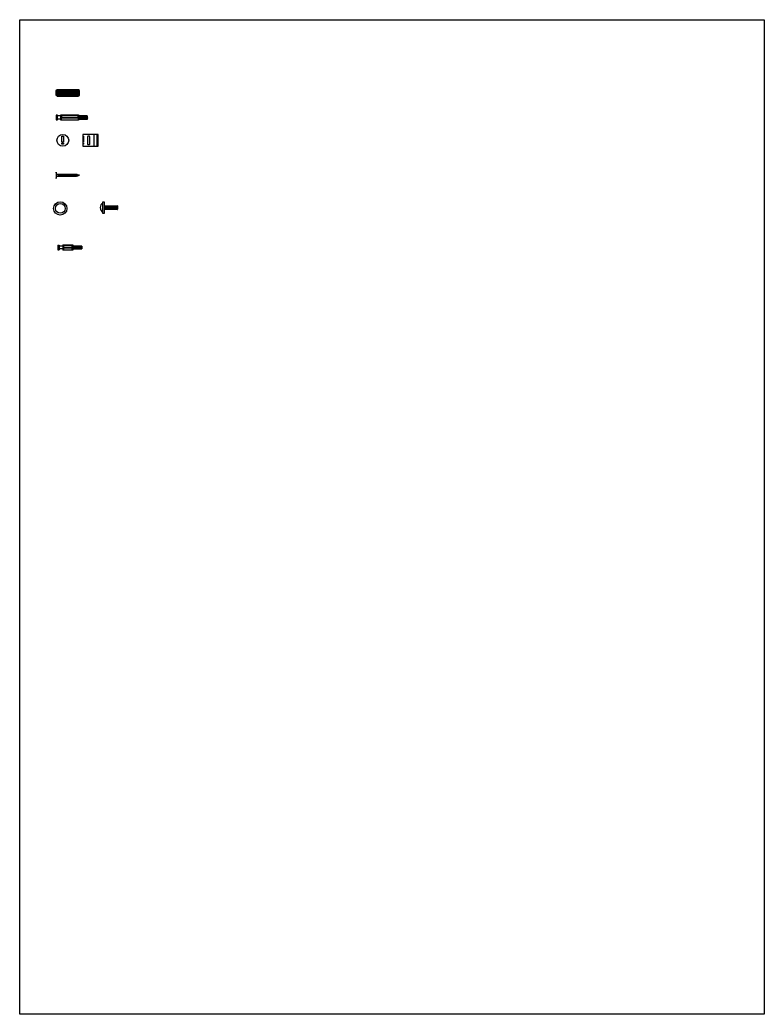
# Model space of a CAD drawing. Header units: millimetres. Extents: x -1085 to 10527, y 119 to 3003.
# Drawn here: x 2993.8 to 3088.3, y 1624.3 to 1750.6 of the extents above; entities that cross this region are included whole.
import ezdxf

# ---------------------------------------------------------------- set-up
doc = ezdxf.new("R2010")
doc.units = ezdxf.units.MM
doc.layers.add('Viti', color=253, linetype='Continuous')

# ---------------------------------------------------------------- blocks, each defined once
blk = doc.blocks.new('viti')
at = {"layer": 'Viti'}
for p, q in [((-2.2, -0.15), (-2.6, -0.15)), ((-2.2, -0.55), (-2.6, -0.55)), ((-2.2, -0.17), (-2.2, -0.53)), ((-2.1, -0.05), (0, -0.05)), ((-2.1, -0.65), (0, -0.65)), ((0.2, -0.16), (0.32, -0.56)), ((0.35, -0.16), (0.47, -0.56)), ((0.5, -0.16), (0.62, -0.56)), ((0.65, -0.16), (0.77, -0.56)), ((0.8, -0.16), (0.92, -0.56)), ((0.95, -0.16), (1.07, -0.56))]:
    blk.add_line(p, q, dxfattribs=at)
for points in [[(-2.2, 0), (0.05, 0), (0.05, -0.7), (-2.2, -0.7)], [(-2.8, -0.65), (-2.6, -0.65), (-2.6, -0.05), (-2.8, -0.05)]]:
    blk.add_lwpolyline(points, close=True, dxfattribs=at)
for points in [[(-2.1, 0), (-2.1, -0.3), (0, -0.3), (0, 0)], [(-2.1, -0.7), (-2.1, -0.4), (0, -0.4), (0, -0.7)]]:
    blk.add_lwpolyline(points, dxfattribs=at)
blk.add_lwpolyline([(0.05, -0.56), (1.15, -0.56, 0.414214), (1.2, -0.51), (1.2, -0.21, 0.414214), (1.15, -0.16), (0.05, -0.16), (0.17, -0.56)], format="xyb", dxfattribs=at)
blk = doc.blocks.new('viti 1')
at = {"layer": 'Viti'}
for p, q in [((-2.69, -0.59), (-2.69, 0.21)), ((-2.66, 0.1), (0, 0.1)), ((-2.66, 0), (0, 0)), ((0.02, 0.2), (0.02, -0.59)), ((-2.66, -0.1), (0, -0.1)), ((-2.66, -0.2), (0, -0.2)), ((-2.66, -0.3), (0, -0.3)), ((-2.66, -0.4), (0, -0.4)), ((-2.66, -0.5), (0, -0.5))]:
    blk.add_line(p, q, dxfattribs=at)
blk.add_lwpolyline([(0.04, -0.59), (0.15, -0.51, 0.250765), (0.17, -0.47), (0.17, 0.08, 0.250765), (0.15, 0.12), (0.04, 0.2, 0.148069), (0.01, 0.2), (-2.66, 0.2, 0.148069), (-2.69, 0.2), (-2.8, 0.12, 0.250765), (-2.83, 0.08), (-2.83, -0.47, 0.250765), (-2.8, -0.51), (-2.69, -0.59, 0.148069), (-2.66, -0.6), (0.01, -0.6, 0.148069)], format="xyb", close=True, dxfattribs=at)
blk = doc.blocks.new('viti2')
at = {"layer": 'Viti'}
for p, q in [((-2.18, 0.2), (-2.1, 0)), ((-2.08, 0.2), (-2, 0)), ((-1.98, 0.2), (-1.9, 0)), ((-1.88, 0.2), (-1.8, 0)), ((-1.78, 0.2), (-1.7, 0)), ((-1.68, 0.2), (-1.6, 0)), ((-1.58, 0.2), (-1.5, 0)), ((-1.48, 0.2), (-1.4, 0)), ((-1.38, 0.2), (-1.3, 0)), ((-1.28, 0.2), (-1.2, 0)), ((-1.18, 0.2), (-1.1, 0)), ((-1.08, 0.2), (-1, 0)), ((-0.98, 0.2), (-0.9, 0)), ((-0.88, 0.2), (-0.8, 0)), ((-0.78, 0.2), (-0.7, 0)), ((-0.68, 0.2), (-0.6, 0)), ((-0.58, 0.2), (-0.5, 0)), ((-0.48, 0.2), (-0.4, 0)), ((-0.38, 0.2), (-0.3, 0)), ((-0.28, 0.2), (-0.2, 0)), ((-0.18, 0.2), (-0.1, 0)), ((-0.08, 0.2), (0, 0)), ((0.02, 0.2), (0.1, 0)), ((0.12, 0.2), (0.2, 0))]:
    blk.add_line(p, q, dxfattribs=at)
blk.add_lwpolyline([(0.29, 0.18), (0.25, 0.19, 0.044876), (0.19, 0.2), (-2.21, 0.2, -0.300909), (-2.31, 0.26), (-2.39, 0.5), (-2.39, -0.3), (-2.31, -0.06, -0.300909), (-2.21, 0), (0.19, 0, 0.044876), (0.25, 0.01), (0.32, 0.03), (0.35, -0.01), (0.36, 0.04), (0.61, 0.1), (0.33, 0.17), (0.31, 0.21)], format="xyb", close=True, dxfattribs=at)
blk = doc.blocks.new('viti3')
for p, q in [((-1.24, 0), (0.35, 0)), ((-1.14, -0.5), (-1.18, 0)), ((-1.02, -0.5), (-1.06, 0)), ((-0.9, -0.5), (-0.94, 0)), ((-0.78, -0.5), (-0.82, 0)), ((-0.66, -0.5), (-0.71, 0)), ((-0.55, -0.5), (-0.59, 0)), ((-0.08, -0.5), (-0.12, 0)), ((0.04, -0.5), (0, 0)), ((0.16, -0.5), (0.12, 0)), ((0.28, -0.5), (0.24, 0)), ((0.4, -0.5), (0.35, 0)), ((0.35, 0), (0.4, 0)), ((0.4, -0.5), (-1.24, -0.5)), ((-0.43, -0.5), (-0.47, 0)), ((-0.31, -0.5), (-0.35, 0)), ((-0.19, -0.5), (-0.24, 0)), ((0.4, -0.5), (0.4, -0.5)), ((0.45, -0.04), (0.45, -0.46))]:
    blk.add_line(p, q)
blk.add_lwpolyline([(-1.41, -0.98), (-1.41, 0.47, -0.414214), (-1.37, 0.5), (-1.27, 0.5, -0.414214), (-1.24, 0.47), (-1.24, -0.98, -0.414214), (-1.27, -1.01), (-1.37, -1.01, -0.414214)], format="xyb", close=True)
for centre, radius, start, end in [((-1.06, -0.25), 0.684, 120.5102, 239.4898), ((0.4, -0.04), 0.0421, 0, 90), ((0.4, -0.46), 0.0421, 270, 0)]:
    blk.add_arc(centre, radius, start, end)
blk = doc.blocks.new('viti 4')
at = {"layer": 'Viti'}
for p, q in [((-0.75, 0), (-0.75, -0.6)), ((-0.75, 0), (-0.55, 0)), ((-0.55, 0), (-0.55, -0.6)), ((-0.1, 0.05), (1.15, 0.05)), ((-0.1, 0.05), (-0.1, -0.65)), ((0, 0.05), (0, -0.25)), ((0, 0), (1.1, 0)), ((1.1, -0.65), (1.1, 0.05)), ((1.15, 0.05), (1.15, -0.65)), ((-0.75, -0.6), (-0.55, -0.6)), ((-0.1, -0.15), (-0.55, -0.15)), ((-0.1, -0.45), (-0.55, -0.45)), ((1.15, -0.65), (-0.1, -0.65)), ((0, -0.25), (1.1, -0.25)), ((0, -0.35), (0, -0.65)), ((0, -0.35), (1.1, -0.35)), ((0, -0.6), (1.1, -0.6)), ((1.15, -0.1), (2.25, -0.1)), ((2.25, -0.5), (1.15, -0.5)), ((1.21, -0.1), (1.34, -0.5)), ((1.36, -0.1), (1.49, -0.5)), ((1.51, -0.1), (1.64, -0.5)), ((1.66, -0.1), (1.79, -0.5)), ((1.81, -0.1), (1.94, -0.5)), ((1.96, -0.1), (2.09, -0.5)), ((2.11, -0.1), (2.24, -0.5)), ((2.3, -0.15), (2.3, -0.45))]:
    blk.add_line(p, q, dxfattribs=at)
for centre, start, end in [((2.25, -0.15), 360, 90), ((2.25, -0.45), 270, 0)]:
    blk.add_arc(centre, 0.05, start, end, dxfattribs=at)

msp = doc.modelspace()

# ---------------------------------------------------------------- linework, layer by layer
for p, q in [((3002.29, 1738.39), (3002.38, 1738.1)), ((3003.19, 1736.05), (3003.19, 1734.55)), ((3003.59, 1734.55), (3003.59, 1736.05))]:
    msp.add_line(p, q)
for points in [[(2993.79, 1750.59), (3088.29, 1750.59), (3088.29, 1624.34), (2993.79, 1624.34)], [(3001.8, 1734.55), (3003.75, 1734.55), (3003.75, 1736.05), (3001.8, 1736.05)], [(2999.11, 1735.83), (2999.35, 1735.83), (2999.35, 1735.05), (2999.11, 1735.05)], [(2999.11, 1734.93), (2999.35, 1734.93), (2999.35, 1734.81), (2999.11, 1734.81)]]:
    msp.add_lwpolyline(points, close=True)
for points in [[(3001.8, 1735.83), (3001.87, 1735.83), (3001.87, 1735.05), (3001.8, 1735.05)], [(3001.8, 1734.93), (3001.87, 1734.93), (3001.87, 1734.81), (3001.8, 1734.81)]]:
    msp.add_lwpolyline(points)
msp.add_lwpolyline([(3002.37, 1734.86, 0.414214), (3002.47, 1734.76), (3002.58, 1734.76, 0.414214), (3002.68, 1734.86), (3002.68, 1735.73, 0.414214), (3002.58, 1735.83), (3002.47, 1735.83, 0.414214), (3002.37, 1735.73)], format="xyb", close=True)
for centre, radius in [((2999.24, 1735.3), 0.749), ((2998.92, 1726.65), 0.843), ((2998.92, 1726.65), 0.621)]:
    msp.add_circle(centre, radius)

# ---------------------------------------------------------------- block references
for name, p in [('viti 1', (3001.2, 1741.52)), ('viti', (3001.18, 1738.55)), ('viti2', (3000.77, 1730.76)), ('viti3', (3005.74, 1727)), ('viti 4', (2999.35, 1721.99))]:
    msp.add_blockref(name, p)

doc.saveas('drawing.dxf')
